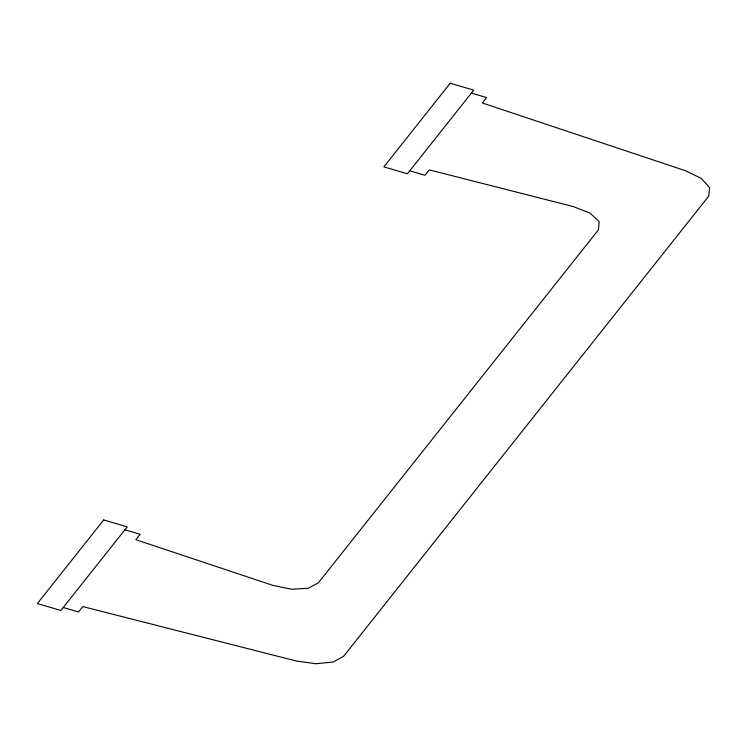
<?xml version="1.0" encoding="UTF-8"?>
<svg xmlns="http://www.w3.org/2000/svg" width="747" height="747" viewBox="0 0 747 747"><rect width="100%" height="100%" fill="white"/><g stroke="black" fill="none" stroke-linecap="round" stroke-linejoin="round"><path stroke-width="1.12" d="M471.385 93.114L486.624 97.586L482.347 102.974L685.401 170.699L701.116 178.309L709.65 187.628L708.716 196.153L343.639 656.258L333.246 662.01L315.934 663.756L296.354 661.02L82.758 606.573L78.482 611.961L63.243 607.498M409.748 170.792L424.987 175.265L429.264 169.877L573.369 206.602L589.981 213.091L599.159 221.588L598.468 229.815L318.334 582.856L308.175 588.309L291.526 589.234L272.832 585.368L135.842 539.679L140.119 534.292L124.88 529.819M103.702 519.949L37.35 603.567L60.88 610.467L127.233 526.85L103.702 519.949M450.208 83.244L383.855 166.87L407.386 173.771L473.738 90.144L450.208 83.244"/></g></svg>
